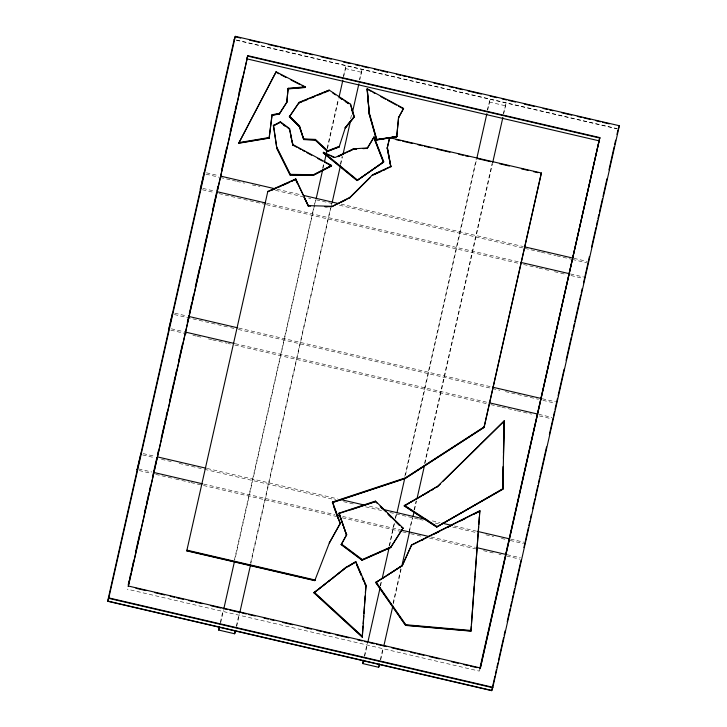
<?xml version="1.0" encoding="UTF-8"?>
<svg xmlns="http://www.w3.org/2000/svg" width="727" height="727" viewBox="0 0 727 727"><rect width="100%" height="100%" fill="white"/><g stroke="black" fill="none" stroke-linecap="round" stroke-linejoin="round"><path stroke-width="0.55" stroke-dasharray="3.63 2.73" d="M220.381 622.285L223.125 610.098M234.358 560.253L315.427 200.279M322.661 168.164L323.66 163.729M327.15 148.226L338.128 99.49M343.362 76.226L346.107 65.775L343.626 76.826M315.745 199.716L234.821 559.935M220.635 622.921L223.616 609.662M322.97 168.537L323.96 164.111M327.45 148.644L338.646 98.927M236.384 626.011L239.128 613.824M250.606 562.871L330.431 208.44M340.409 164.129L342.153 156.378M350.632 118.719L351.632 114.284M359.365 79.952L362.11 69.501L359.874 79.443M330.812 207.604L250.815 563.661M331.049 206.559L331.748 203.442M236.638 626.647L239.619 613.379M340.709 164.52L342.453 156.787M364.391 655.799L367.135 643.622M380.112 586.026L381.357 580.482M389.09 546.15L394.325 522.886M395.324 518.46L396.324 514.025M404.803 476.367L476.403 158.477M487.372 109.75L490.116 99.29L487.635 110.34M394.416 523.376L389.527 545.941M395.588 518.178L396.524 514.016M364.645 656.436L367.626 643.177M380.566 585.717L381.811 580.201M405.475 475.122L476.685 158.959M380.394 659.525L383.138 647.339M393.116 603.037L400.85 568.705M409.328 531.046L412.327 517.751M414.072 510L416.071 501.139M424.55 463.481L492.152 163.311M503.375 113.467L506.119 103.016L503.629 114.066M409.246 532.3L412.527 517.742M380.639 660.161L383.383 648.002M393.334 603.81L401.295 568.45M414.517 509.763L416.507 500.93M424.959 463.381L492.433 163.793M479.92 669.303L479.247 671.103L127.225 589.17M236.393 39.994L617.105 128.606M236.311 40.221L617.023 128.833M345.116 68.474L361.11 72.2M489.126 101.989L505.12 105.715M206.45 172.808L218.591 175.634M277.078 189.247L300.251 194.645M341.081 204.142L523.158 246.526M573.921 258.339L587.162 261.42M205.95 174.162L219.19 177.243M220.299 177.497L231.331 180.069M232.431 180.323L235.748 181.096M236.848 181.35L244.572 183.149M252.296 184.949L260.021 186.748M275.469 190.338L303.059 196.763M308.575 198.044L310.783 198.562M316.3 199.843L332.857 203.696M339.473 205.241L523.767 248.134M524.867 248.389L540.315 251.987M541.424 252.242L555.764 255.577M556.873 255.84L571.213 259.175M572.322 259.43L586.662 262.774M202.933 188.411L215.074 191.237M266.936 203.306L519.641 262.12M570.404 273.943L583.654 277.023M202.433 189.756L214.574 192.582M218.991 193.609L265.337 204.396M266.436 204.66L519.151 263.474M523.558 264.501L537.907 267.836M539.007 268.099L548.94 270.408M554.456 271.689L564.388 274.006M571.013 275.542L583.154 278.368M174.834 313.201L186.966 316.027M238.838 328.095L491.543 386.918M542.306 398.732L555.546 401.813M174.335 314.555L229.505 327.395M230.613 327.65L233.921 328.422M238.338 329.449L499.867 390.317M505.383 391.608L538.489 399.305M542.905 400.341L555.046 403.158M171.318 328.804L183.458 331.621M235.321 343.698L488.026 402.513M538.789 414.326L552.029 417.407M170.818 330.149L187.375 334.002M192.891 335.283L196.199 336.056M197.299 336.31L202.824 337.601M208.34 338.882L211.648 339.654M212.747 339.909L227.097 343.253M228.205 343.507L230.404 344.016M234.821 345.043L489.734 404.376M490.843 404.63L500.767 406.947M501.875 407.202L516.225 410.546M517.324 410.8L531.673 414.136M539.398 415.935L551.529 418.761M143.21 453.593L155.351 456.42M207.213 468.488L337.428 498.795M369.434 506.246L379.367 508.555M432.338 520.886L440.062 522.686M454.402 526.021L477.575 531.419M510.681 539.125L523.931 542.206M142.71 454.938L154.851 457.765M161.476 459.31L173.608 462.136M179.133 463.417L203.406 469.069M204.514 469.324L335.829 499.885M343.553 501.685L355.694 504.511M365.626 506.828L382.175 510.672M389.899 512.471L418.598 519.151M419.697 519.405L423.005 520.178M435.146 523.004L438.454 523.776M452.803 527.111L477.076 532.764M485.909 534.818L493.633 536.617M501.357 538.416L505.774 539.443M510.181 540.47L523.431 543.551M138.593 468.933L151.834 472.014M203.705 484.091L335.02 514.652M342.744 516.452L400.132 529.81M431.029 536.999L475.167 547.267M507.173 554.719L520.414 557.8M139.202 470.542L151.334 473.368M155.751 474.395L174.516 478.757M175.616 479.02L189.965 482.355M191.065 482.61L336.728 516.515M342.244 517.797L401.54 531.601M402.613 531.846L409.565 533.464M410.664 533.727L416.18 535.008M417.289 535.263L422.805 536.553M429.43 538.089L475.776 548.876M483.5 550.675L493.433 552.983M498.949 554.274L501.157 554.783M506.674 556.073L519.914 559.154"/><path stroke-width="1.09" d="M502.839 489.244L504.229 420.815L437.563 486.354L404.221 505.928L436.645 527.084L502.839 489.244L503.22 466.652M503.447 453.094L503.947 423.732M503.302 466.425L502.92 489.017L436.727 526.857L404.303 505.71L414.045 500.14M503.438 458.519L504.065 421.242L479.974 444.933M333.657 577.329L314.055 592.623L362.31 636.879L366.054 585.299L355.857 561.671L346.279 567.16L313.973 592.85L362.228 637.106L363.009 625.992M363.164 623.766L363.709 615.978M363.863 613.761L364.409 605.973M364.563 603.746L365.108 595.967M365.345 592.632L366.054 585.299M470.914 631.136L479.902 510.672L411.627 544.877L402.376 565.361L375.786 582.609L405.557 625.402L470.914 631.136L471.332 626.383M471.496 624.129L474.213 585.926M474.386 584.572L474.958 575.757M475.122 574.403L478.584 526.93M478.748 524.667L479.329 516.761M479.493 514.498L479.738 511.108L412.473 544.805M396.706 136.849L398.514 117.692L403.567 108.414L367.226 88.712L369.28 114.393L376.522 140.02L396.706 136.849L398.669 117.265L398.432 117.919L403.567 108.414M286.711 102.616L288.219 88.267L305.295 86.858L305.049 87.522L287.974 88.921L288.219 88.267M305.295 86.858L276.096 71.8L238.71 143.255L269.144 138.148L271.962 115.157L279.486 113.748M269.144 138.148L272.125 114.73L279.65 113.312L286.956 101.953M107.632 601.265L108.868 597.912L492.897 687.297L491.652 690.65L107.632 601.265L234.185 39.485M235.348 36.35L108.714 598.348L492.733 687.724L619.368 125.735L235.348 36.35L234.103 39.703M128.225 584.744L129.224 580.31M129.724 578.092L130.715 573.667M131.214 571.449L132.214 567.024M132.714 564.806L133.713 560.381M135.704 551.52L140.193 531.591M144.437 512.771L145.927 506.128M146.427 503.911L147.427 499.485M147.926 497.268L148.926 492.842M149.426 490.625L150.416 486.199M152.416 477.339L156.905 457.41M157.405 455.193L158.395 450.767M161.14 438.581L164.138 425.295M164.629 423.087L165.629 418.652M166.129 416.444L167.128 412.009M169.873 399.832L173.608 383.22M174.107 381.012L175.107 376.577M175.607 374.369L176.606 369.934M178.597 361.083L182.341 344.471M187.321 322.325L188.82 315.682M189.32 313.464L190.32 309.039M190.819 306.821L191.81 302.396M192.31 300.178L193.309 295.753M195.309 286.892L199.798 266.963M204.033 248.143L207.022 234.857M207.522 232.64L208.522 228.214M209.022 225.997L210.021 221.571M212.757 209.385L216.501 192.782M217 190.565L218 186.139M221.49 170.636L225.225 154.024M225.724 151.816L226.724 147.381M230.214 131.878L233.213 118.592M233.703 116.384L234.703 111.949M235.203 109.741L236.202 105.306M238.947 93.129L242.682 76.517M128.388 586.035L247.834 55.67L599.857 137.603L480.411 667.968L480.247 668.404L599.693 138.039L247.671 56.106L128.225 586.471L128.388 586.035L480.411 667.968M376.522 140.02L376.768 139.366L389.645 137.685L541.397 173.008L484.227 426.831L405.375 477.884L332.584 501.984L340.3 523.304L329.331 542.987L329.576 542.333L314.773 580.637L186.766 550.848L267.818 191.41L295.816 178.951L308.43 206.041L310.638 206.105M235.639 631.063L234.639 633.762L218.636 630.036L219.39 626.71M223.871 608.554L234.321 562.144M316.245 198.371L322.715 169.636M324.46 161.903L326.95 150.852M339.145 96.709L342.871 80.143M234.639 633.762L235.384 630.436M239.874 612.279L250.57 564.77M332.248 202.088L340.463 165.629M342.953 154.578L350.414 121.427M352.404 112.594L358.874 83.859M390.799 166.965L387.182 148.208L389.645 137.685L396.951 136.185M389.645 137.685L387.264 147.981L390.881 166.747L387.427 147.545L387.182 148.208M379.648 664.578L378.649 667.277L362.646 663.551L363.4 660.234M367.88 642.068L380.067 587.934M382.311 577.983L389.027 548.158M397.024 512.662L404.73 478.43M476.93 157.859L486.881 113.657M378.649 667.277L379.394 663.96M383.874 645.794L392.834 606.018M401.795 566.242L409.51 531.991M413.027 516.388L414.017 511.972M416.998 498.722L424.468 465.589M492.679 162.684L502.884 117.383M332.584 501.984L332.339 502.648L405.13 478.548L483.991 427.485L541.233 173.435M479.747 668.885L599.857 137.603M491.652 690.65L494.978 676.028M495.396 674.038L496.477 669.376M496.895 667.386L497.895 662.96M498.477 660.516L503.629 637.488M504.129 635.271L505.129 630.836M507.201 621.749L510.2 608.463M510.618 606.472L511.699 601.82M512.108 599.83L513.108 595.395M513.607 593.177L514.607 588.752M515.107 586.535L521.177 559.726M523.922 547.54L528.411 527.602M528.82 525.612L529.819 521.186M530.319 518.969L531.319 514.534M532.646 508.773L534.89 498.804M535.39 496.596L537.889 485.518M538.307 483.528L539.389 478.866M539.798 476.876L546.531 446.978M549.367 434.564L553.102 417.952M553.52 415.962L554.601 411.309M555.01 409.346L557.509 398.242M558.091 395.797L564.079 369.216M566.079 360.356L571.231 337.319M571.731 335.102L572.731 330.676M573.23 328.459L574.221 324.024M574.803 321.588L579.301 301.65M579.71 299.66L580.791 295.008M581.209 293.017L582.209 288.583M583.536 282.821L589.443 256.467M591.524 247.38L596.013 227.442M596.422 225.452L597.503 220.799M597.921 218.809L598.921 214.374M599.421 212.157L602.492 198.644M602.992 196.426L606.99 178.706M608.981 169.845L614.133 146.809M614.633 144.591L615.633 140.166M616.969 134.404L617.959 129.969M339.1 146.999L345.38 127.534L354.303 116.693L350.632 104.252L329.195 90.121L299.133 102.343L289.355 116.802L299.342 126.68L303.732 139.584L315.191 140.075L327.459 151.48L339.1 146.999L339.336 146.336L327.695 150.825L327.459 151.48M204.242 172.299L200.225 189.247L200.725 187.893M247.834 55.67L246.671 58.805L598.694 140.738M172.626 312.692L168.609 329.64L169.109 328.286M275.851 72.455L276.096 71.8M141.002 453.075L136.994 470.024L137.494 468.679M272.125 114.73L271.88 115.384L279.404 113.975L286.792 102.389L288.056 88.694L305.131 87.295L302.114 85.741M273.288 125.789L280.368 121.791L289.591 128.606L292.945 145.146L296.889 147.272M279.404 113.975L279.65 113.312M280.122 122.445L280.368 121.791M293.108 144.709L331.576 165.411L331.339 166.074L313.31 175.352L290.073 175.016L276.878 148.553L273.534 125.126M299.133 102.343L298.897 103.007L302.005 101.744M289.346 129.261L289.591 128.606M267.572 192.073L267.818 191.41M299.342 126.68L299.588 126.016L289.591 116.147M290.073 175.016L290.318 174.362L277.114 147.89M303.732 139.584L299.588 126.016M295.816 178.951L291.427 181.45M329.195 90.121L298.979 102.78L289.355 116.802M315.191 140.075L315.427 139.411L303.977 138.93M313.31 175.352L313.546 174.698L331.576 165.411M323.297 152.979L323.542 152.325L335.056 157.505L353.513 148.844L367.471 147.935L374.051 136.894L383.729 161.776L357.039 180.56L323.297 152.979L327.141 154.706M350.387 104.906L350.632 104.252M186.766 550.848L187.012 550.185L315.018 579.982L314.773 580.637M345.38 127.534L345.216 127.97L354.14 117.12L350.777 105.715M345.243 127.852L354.303 116.693M325.024 206.541L331.657 206.741L349.996 197.308L372.606 174.762L391.035 166.31M353.513 148.844L350.196 150.943M369.28 114.393L367.226 88.712M367.226 148.599L367.471 147.935M349.76 197.962L349.996 197.308M357.039 180.56L383.729 161.776M374.051 136.894L373.805 137.548L383.492 162.439M372.36 175.416L372.606 174.762M218.636 630.036L219.636 627.337M339.073 513.144L346.543 535.117L339.073 513.144L375.468 501.094L403.076 528.038L390.644 547.595L362.046 560.244L341.181 544.623L346.788 534.454M346.279 567.16L331.785 578.946M375.468 501.094L375.223 501.748L350.605 509.9M355.857 561.671L347.951 566.715M362.046 560.244L362.291 559.581L390.881 546.94L390.644 547.595M405.13 478.548L405.375 477.884M362.228 637.106L362.473 636.452L314.218 592.196M541.152 173.662L541.397 173.008M362.646 663.551L363.645 660.852M390.844 573.121L402.376 565.361M411.382 545.541L411.627 544.877M437.563 486.354L419.879 496.805M436.645 527.084L503.084 488.58M405.557 625.402L405.793 624.747L376.032 581.945M483.991 427.485L484.227 426.831M503.984 421.469L504.229 420.815M618.214 128.861L619.368 125.735M479.656 511.335L479.902 510.672M402.14 566.015L411.464 545.314M238.71 143.255L275.933 72.237M329.413 542.76L340.3 523.304M341.181 544.623L346.625 534.89L338.909 513.571L375.305 501.521L376.931 503.102M403.076 528.038L390.726 547.367L362.128 560.017L341.263 544.405M345.334 127.625L354.14 117.12M359.892 187.857L349.841 197.735L331.657 206.741M360.756 186.857L370.025 177.751M437.318 487.008L440.535 483.855M443.025 481.256L479.084 445.951M335.438 575.938L346.125 567.596L354.74 562.653M313.973 592.85L326.441 583.118M328.222 581.727L330.003 580.337M484.073 427.258L405.212 478.321L332.43 502.421L340.136 523.74M385.283 576.456L375.868 582.382L405.639 625.175L470.996 630.909M387.164 575.266L401.277 566.378M375.786 582.609L378.613 580.828M380.494 579.646L388.963 574.312M415.989 499.031L417.934 497.913M404.221 505.928L409.092 503.148M411.037 502.039L412.981 500.921M414.935 499.812L420.769 496.468M422.723 495.36L429.53 491.461M431.484 490.352L433.428 489.235M421.424 540.506L423.432 539.498M434.473 533.963L439.499 531.455M447.532 527.429L452.548 524.912M460.582 520.886L465.598 518.378M473.631 514.352L478.657 511.835M340.663 202.46L345.716 199.961M280.204 122.227L273.379 125.562L276.878 148.553M274.27 125.308L279.141 122.927M339 156.014L353.349 149.28L356.575 149.071M337.891 156.723L341.99 154.796M373.469 174.725L389.854 167.21M373.387 174.943L380.557 171.663M383.629 170.254L385.673 169.318M268.69 191.383L295.653 179.378L303.223 195.181M271.716 190.22L275.869 188.375M278.977 186.993L281.049 186.067M283.13 185.149L289.346 182.377M304.077 100.899L307.185 99.635M311.329 97.945L314.437 96.682M318.59 94.992L321.697 93.728M323.769 92.892L328.949 90.784M339.182 146.772L327.541 151.252L315.273 139.848L303.822 139.357L299.424 126.453L289.437 116.574M238.956 142.592L269.381 137.494M238.792 143.028L269.226 137.921M376.604 139.793L396.788 136.621L376.604 139.793L369.361 114.166L367.062 89.148L370.997 91.275M363.018 148.653L367.308 148.372L373.896 137.321L383.574 162.212L357.121 180.341L323.379 152.761L329.14 155.351M354.34 149.435L356.494 149.289M290.318 174.362L313.546 174.698M308.584 205.614L331.821 206.314M324.942 206.768L327.15 206.831M405.793 624.747L471.16 630.473M235.184 36.786L240.701 38.068M249.534 40.121L259.466 42.43M268.29 44.483L278.223 46.801M280.431 47.31L284.848 48.336M287.047 48.854L296.979 51.163M302.496 52.453L306.912 53.48M309.12 53.989L312.428 54.761M321.261 56.815L331.194 59.123M343.326 61.949L349.951 63.494M355.467 64.776L359.883 65.803M362.091 66.321L368.707 67.856M374.232 69.147L378.64 70.174M380.848 70.683L387.473 72.227M396.297 74.281L400.713 75.308M402.922 75.826L406.229 76.589M408.438 77.107L412.854 78.134M415.062 78.643L424.986 80.961M433.819 83.014L443.752 85.323M449.268 86.613L453.684 87.64M455.893 88.149L462.508 89.694M468.024 90.975L481.274 94.056M490.098 96.109L496.723 97.654M502.239 98.936L506.646 99.962M508.855 100.48L515.479 102.016M524.303 104.079L534.236 106.387M543.069 108.441L547.486 109.468M549.685 109.986L553.002 110.749M561.826 112.803L571.758 115.12M577.274 116.402L581.691 117.429M583.899 117.947L590.515 119.482M596.04 120.773L600.447 121.8M602.656 122.309L609.281 123.854M396.088 139.657L400.486 140.674M402.685 141.192L412.582 143.492M418.08 144.773L422.478 145.8M424.677 146.309L431.275 147.845M436.773 149.126L449.968 152.197M458.764 154.242L463.163 155.269M465.362 155.778L468.661 156.541M477.457 158.595L490.652 161.667M499.449 163.711L509.345 166.02M521.441 168.828L528.038 170.363M533.536 171.645L537.935 172.672M220.79 176.152L274.87 188.738M303.559 195.409L338.873 203.633M524.267 246.78L572.821 258.085M217.282 191.746L265.837 203.051M520.75 262.383L569.305 273.679M189.174 316.536L237.729 327.841M492.642 387.173L541.197 398.478M184.558 331.885L234.221 343.444M489.135 402.767L537.689 414.072M157.559 456.929L206.114 468.233M340.745 499.567L365.018 505.22M383.783 509.582L426.813 519.605M442.27 523.195L451.094 525.248M477.575 531.419L509.582 538.861M154.042 472.532L202.597 483.828M337.228 515.17L339.436 515.679M400.977 530.001L428.821 536.481M476.276 547.531L506.065 554.465M186.848 550.621L314.864 580.419M135.949 588.27L145.882 590.578M154.715 592.632L164.638 594.95M170.163 596.231L174.571 597.258M176.779 597.767L183.404 599.312M188.92 600.593L193.337 601.62M195.545 602.138L202.161 603.683M210.994 605.736L220.926 608.045M223.125 608.563L227.542 609.589M229.75 610.098L239.683 612.407M241.891 612.925L246.299 613.952M248.507 614.469L255.132 616.005M263.956 618.059L268.372 619.086M270.58 619.604L273.888 620.376M282.721 622.43L292.654 624.738M304.786 627.565L311.41 629.109M316.927 630.391L321.343 631.418M323.551 631.927L330.167 633.471M335.692 634.753L348.933 637.843M357.757 639.896L362.173 640.923M364.381 641.432L367.689 642.205M369.898 642.723L374.314 643.749M376.522 644.258L386.446 646.576M391.971 647.857L405.212 650.938M410.728 652.219L415.144 653.246M417.353 653.764L423.968 655.3M429.484 656.59L439.417 658.898M451.558 661.724L458.183 663.269M463.699 664.551L468.106 665.578M470.314 666.096L476.939 667.631M107.714 601.047L491.743 690.423M331.058 156.214L333.938 157.505M276.942 72.755L278.95 73.79M280.967 74.826L286.002 77.425M291.036 80.025L300.097 84.695M303.041 86.477L305.049 87.522M298.861 148.326L300.833 149.389M302.814 150.453L304.786 151.516M306.758 152.579L311.692 155.233M317.608 158.413L322.543 161.067M324.515 162.13L331.421 165.847L313.392 175.134L290.155 174.789L276.96 148.326M329.358 165.011L331.339 166.074M372.96 92.338L374.923 93.41M380.812 96.6L385.728 99.263M387.691 100.326L396.533 105.124M398.496 106.187L403.403 108.85M404.466 505.274L436.891 526.421M332.766 93.011L335.556 94.855M338.355 96.7L342.081 99.154M343.944 100.381L348.606 103.452M340.136 98.154L341.999 99.381M345.725 101.835L348.524 103.679M281.04 122.845L285.238 125.944M286.911 127.18L289.428 129.033L291.536 138.703M283.475 124.926L285.157 126.162M341.426 543.969L362.291 559.581M323.542 152.325L357.284 179.905M315.427 139.411L327.695 150.825M380.176 506.274L385.864 511.826M387.491 513.407L399.668 525.294M401.295 526.884L402.922 528.465M380.912 507.292L382.529 508.882M388.218 514.425L391.462 517.597M395.524 521.559L399.586 525.521M304.168 197.153L308.43 206.041M296.043 180.596L297.461 183.558M304.086 197.38L308.339 206.268M355.694 562.098L361.464 575.457M362.346 577.511L365.899 585.735M356.503 564.379L361.374 575.684M362.264 577.738L363.591 580.818M364.481 582.872L365.817 585.953M333.884 506.91L338.128 518.633M351.614 109.05L354.058 117.347M369.525 113.73L376.768 139.366M292.009 140.847L292.945 145.146M290.518 134.631L291.454 138.93M291.927 141.074L292.863 145.373"/></g></svg>
